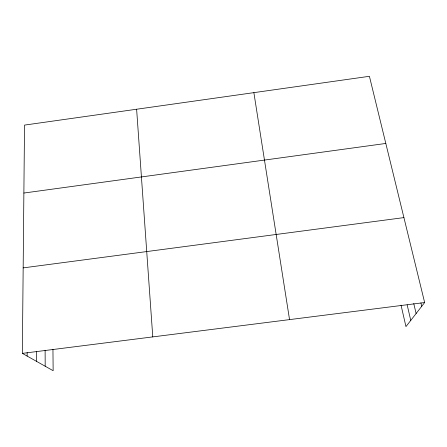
<?xml version="1.0" encoding="UTF-8"?>
<svg xmlns="http://www.w3.org/2000/svg" width="447" height="447" viewBox="0 0 447 447"><rect width="100%" height="100%" fill="white"/><g stroke="black" fill="none" stroke-linecap="round" stroke-linejoin="round"><path stroke-width="0.67" d="M36.375 361.271L36.38 351.694M27.144 356.08L27.166 352.627M52.947 349.286L53.143 370.703L22.35 353.381L24.524 125.099L369.418 76.297L424.65 302.535L405.954 326.606L401.043 305.156M23.875 193.043L385.811 143.453M23.166 267.887L403.915 217.605M22.35 353.381L424.65 302.535M420.918 302.937L421.728 306.296M413.754 303.552L416.118 313.515M407.161 304.888L410.771 320.404M253.874 92.646L289.539 319.611M136.62 109.236L152.779 336.898M45.119 350.241L45.186 366.233"/></g></svg>
